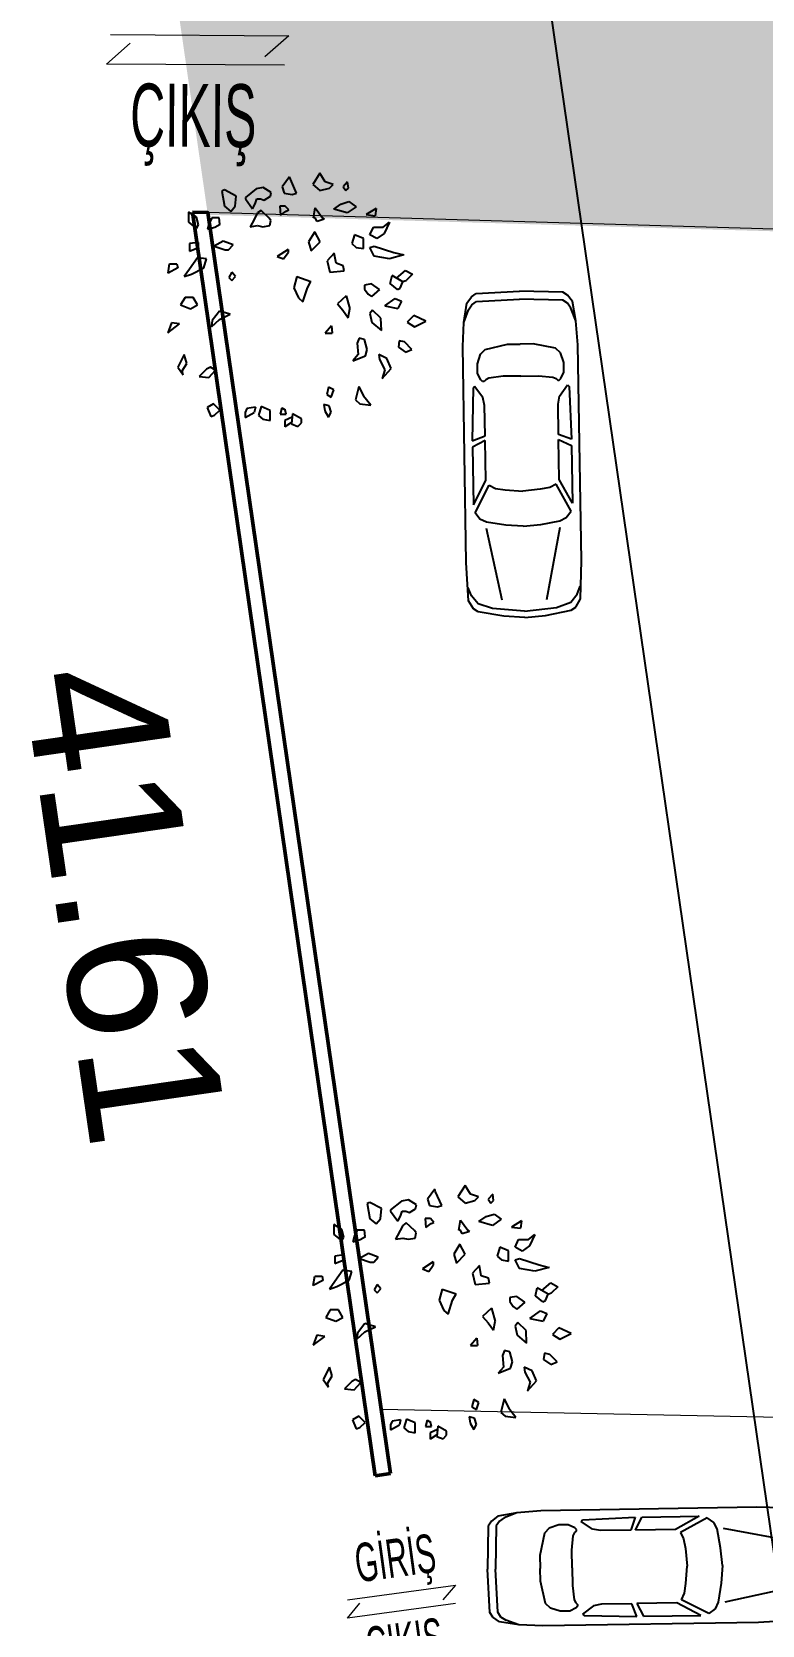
# Model space of a CAD drawing. Header units: centimetres. Extents: x 63871 to 181827, y -95930 to 42199.
# Drawn here: x 144858 to 145811, y 19767 to 21846 of the extents above; entities that cross this region are included whole.
import ezdxf

# ---------------------------------------------------------------- set-up
doc = ezdxf.new("R2010")
doc.units = ezdxf.units.CM
for name, color, linetype, lineweight in [('A-AREA-IDEN', 7, 'Continuous', 9), ('ARA SINIRLAR', 225, 'Continuous', 15), ('ARM_Pen_No__252', 8, 'Continuous', 18), ('OLUK', 222, 'Continuous', 15), ('PARSEL SINIRI', 12, 'Continuous', 50), ('ROL_CEPHE', 1, 'Continuous', 0), ('ÇEKME MESAFESİ', 5, 'Continuous', 25)]:
    doc.layers.add(name, color=color, linetype=linetype, lineweight=lineweight)
doc.layers.add('CAY', color=94, linetype='Continuous')
doc.layers.add('furn', color=7, linetype='Continuous')
doc.styles.add('Arial', font='Arial.ttf', dxfattribs={"height": 250})
doc.styles.get("Standard").update_dxf_attribs({"font": 'Arial.ttf'})

# ---------------------------------------------------------------- blocks, each defined once
blk = doc.blocks.new('02PCAR03')
at = {"color": 0, "linetype": 'ByBlock'}
for p, q in [((-201, 30), (-203, 27)), ((-197, 33), (-201, 30)), ((-196, 30), (-198, 27)), ((-185, 35), (-197, 33)), ((-193, 32), (-196, 30)), ((-185, 35), (-193, 32)), ((-170, 36), (-185, 35)), ((-35, 36), (-170, 36)), ((-145, 29), (-144, 30)), ((-144, 30), (-111, 31)), ((-111, 31), (-114, 23)), ((-111, 23), (-107, 31)), ((-107, 31), (-71, 31)), ((-71, 31), (-86, 23)), ((-66, 30), (-83, 21)), ((-62, 27), (-66, 30)), ((-11, 35), (-35, 36)), ((-14, 33), (-19, 35)), ((-9, 29), (-14, 33)), ((-6, 32), (-11, 35)), ((-4, 29), (-6, 32)), ((-203, 27), (-204, 0)), ((-198, 27), (-199, 0)), ((-168, 22), (-171, 8)), ((-165, 25), (-168, 22)), ((-159, 27), (-165, 25)), ((-153, 27), (-159, 27)), ((-149, 25), (-153, 27)), ((-151, 11), (-150, 20)), ((-150, 20), (-149, 22)), ((-148, 24), (-149, 25)), ((-149, 22), (-148, 23)), ((-148, 23), (-148, 24)), ((-138, 24), (-145, 29)), ((-133, 23), (-138, 24)), ((-114, 23), (-133, 23)), ((-86, 23), (-111, 23)), ((-83, 21), (-81, 17)), ((-60, 23), (-62, 27)), ((-58, 11), (-60, 23)), ((-11, 14), (-56, 23)), ((-6, 20), (-9, 29)), ((-4, 0), (-6, 20)), ((-1, 13), (-4, 29)), ((-151, 0), (-151, 11)), ((-81, 17), (-80, 11)), ((-80, 11), (-79, 0)), ((-57, 0), (-58, 11)), ((0, 0), (-1, 13)), ((-203, -27), (-204, 0)), ((-198, -27), (-199, 0)), ((-171, 8), (-171, 0)), ((-171, -8), (-171, 0)), ((-151, 0), (-151, -11)), ((-80, -11), (-79, 0)), ((-57, 0), (-58, -11)), ((-4, 0), (-6, -20)), ((0, 0), (-1, -13)), ((-168, -22), (-171, -8)), ((-151, -11), (-150, -20)), ((-83, -21), (-81, -17)), ((-81, -17), (-80, -11)), ((-58, -11), (-60, -23)), ((-11, -14), (-56, -23)), ((-1, -13), (-4, -29)), ((-201, -30), (-203, -27)), ((-196, -30), (-198, -27)), ((-165, -25), (-168, -22)), ((-159, -27), (-165, -25)), ((-153, -27), (-159, -27)), ((-149, -25), (-153, -27)), ((-150, -20), (-149, -22)), ((-149, -22), (-148, -23)), ((-148, -24), (-149, -25)), ((-148, -23), (-148, -24)), ((-138, -24), (-145, -29)), ((-145, -29), (-144, -30)), ((-133, -23), (-138, -24)), ((-114, -23), (-133, -23)), ((-111, -31), (-114, -23)), ((-86, -23), (-111, -23)), ((-111, -23), (-107, -31)), ((-71, -31), (-86, -23)), ((-66, -30), (-83, -21)), ((-62, -27), (-66, -30)), ((-60, -23), (-62, -27)), ((-9, -29), (-14, -33)), ((-6, -20), (-9, -29)), ((-4, -29), (-6, -32)), ((-197, -33), (-201, -30)), ((-185, -35), (-197, -33)), ((-193, -32), (-196, -30)), ((-185, -35), (-193, -32)), ((-170, -36), (-185, -35)), ((-35, -36), (-170, -36)), ((-144, -30), (-111, -31)), ((-107, -31), (-71, -31)), ((-11, -35), (-35, -36)), ((-14, -33), (-19, -35)), ((-6, -32), (-11, -35))]:
    blk.add_line(p, q, dxfattribs=at)
blk = doc.blocks.new('A$C5AA32782')
at = {"layer": 'CAY'}
for p, q in [((355.1, 891.8, 0), (328.5, 887.1, 0)), ((385, 873, 0), (355.1, 891.8, 0)), ((452.9, 931.4, 0), (426.3, 893.8, 0)), ((426.3, 893.8, 0), (432.9, 870.3, 0)), ((456.2, 922, 0), (452.9, 931.4, 0)), ((479.5, 870.3, 0), (456.2, 922, 0)), ((566, 945.5, 0), (539.4, 903.2, 0)), ((539.4, 903.2, 0), (566, 879.7, 0)), ((585.9, 912.6, 0), (566, 945.5, 0)), ((615.9, 903.2, 0), (585.9, 912.6, 0)), ((602.6, 889.1, 0), (615.9, 903.2, 0)), ((669.1, 912.6, 0), (652.5, 893.8, 0)), ((652.5, 893.8, 0), (662.4, 879.7, 0)), ((672.4, 889.1, 0), (669.1, 912.6, 0)), ((211.1, 882.5, 0), (201.2, 877.8, 0)), ((201.2, 877.8, 0), (211.1, 821.4, 0)), ((254.4, 859, 0), (211.1, 882.5, 0)), ((251, 821.4, 0), (254.4, 859, 0)), ((328.5, 887.1, 0), (288.5, 854.2, 0)), ((288.5, 854.2, 0), (288.5, 849.5, 0)), ((288.5, 849.5, 0), (315.2, 811.9, 0)), ((325.1, 830.7, 0), (331.8, 849.5, 0)), ((331.8, 849.5, 0), (345.1, 849.5, 0)), ((345.1, 849.5, 0), (358.4, 844.8, 0)), ((358.4, 844.8, 0), (381.7, 858.9, 0)), ((381.7, 858.9, 0), (385, 873, 0)), ((432.9, 870.3, 0), (462.9, 865.6, 0)), ((462.9, 865.6, 0), (479.5, 870.3, 0)), ((566, 879.7, 0), (602.6, 889.1, 0)), ((644.5, 829.4, 0), (674.4, 838.7, 0)), ((662.4, 879.7, 0), (672.4, 889.1, 0)), ((674.4, 838.7, 0), (701, 820, 0)), ((107, 781, 0), (77, 799.8, 0)), ((77, 799.8, 0), (77, 762.2, 0)), ((113.6, 752.8, 0), (107, 781, 0)), ((163.9, 778.9, 0), (152.9, 755.4, 0)), ((191.6, 778.9, 0), (163.9, 778.9, 0)), ((194, 755.2, 0), (191.6, 778.9, 0)), ((211.1, 821.4, 0), (234.4, 802.6, 0)), ((234.4, 802.6, 0), (251, 821.4, 0)), ((333.7, 796.5, 0), (313.8, 759, 0)), ((315.2, 811.9, 0), (325.1, 830.7, 0)), ((347, 805.9, 0), (333.7, 796.5, 0)), ((377, 777.7, 0), (347, 805.9, 0)), ((383.6, 768.3, 0), (377, 777.7, 0)), ((436.8, 821.9, 0), (416.8, 821.9, 0)), ((416.8, 821.9, 0), (420.1, 789, 0)), ((420.1, 789, 0), (440.1, 803.1, 0)), ((450.1, 807.8, 0), (436.8, 821.9, 0)), ((440.1, 803.1, 0), (450.1, 807.8, 0)), ((542.4, 778.7, 0), (549.1, 816.3, 0)), ((549.1, 778.7, 0), (542.4, 778.7, 0)), ((549.1, 816.3, 0), (575.7, 778.7, 0)), ((555.7, 764.6, 0), (549.1, 778.7, 0)), ((582.4, 774, 0), (555.7, 764.6, 0)), ((575.7, 778.7, 0), (582.4, 774, 0)), ((617.8, 810.6, 0), (644.5, 829.4, 0)), ((667.7, 796.5, 0), (617.8, 810.6, 0)), ((701, 820, 0), (667.7, 796.5, 0)), ((776.2, 813.8, 0), (739, 790.4, 0)), ((739, 790.4, 0), (772.2, 785.7, 0)), ((776.2, 813.8, 0), (772.2, 785.7, 0)), ((77, 762.2, 0), (107, 738.7, 0)), ((107, 738.7, 0), (113.6, 752.8, 0)), ((152.9, 755.4, 0), (147.3, 735.9, 0)), ((147.3, 735.9, 0), (175, 743.7, 0)), ((175, 743.7, 0), (194.4, 755.4, 0)), ((313.8, 759, 0), (307.1, 744.9, 0)), ((307.1, 744.9, 0), (333.7, 749.6, 0)), ((333.7, 749.6, 0), (353.7, 744.9, 0)), ((353.7, 744.9, 0), (380.3, 749.6, 0)), ((380.3, 749.6, 0), (383.6, 768.3, 0)), ((547, 726.4, 0), (523.7, 688.8, 0)), ((566.9, 688.8, 0), (547, 726.4, 0)), ((695, 715.3, 0), (685, 682.5, 0)), ((728.2, 701.2, 0), (695, 715.3, 0)), ((752.3, 715.2, 0), (765.6, 743.4, 0)), ((778.9, 701.1, 0), (752.3, 715.2, 0)), ((765.6, 743.4, 0), (802.2, 743.4, 0)), ((805.5, 719.9, 0), (778.9, 701.1, 0)), ((802.2, 743.4, 0), (825.4, 762.2, 0)), ((825.4, 762.2, 0), (805.5, 719.9, 0)), ((113.6, 687.1, 0), (80.3, 682.4, 0)), ((80.3, 682.4, 0), (80.3, 654.2, 0)), ((80.3, 654.2, 0), (113.6, 668.3, 0)), ((113.6, 668.3, 0), (113.6, 687.1, 0)), ((206.1, 691.9, 0), (172.9, 673.1, 0)), ((172.9, 673.1, 0), (212.8, 659, 0)), ((242.7, 677.8, 0), (206.1, 691.9, 0)), ((212.8, 659, 0), (226.1, 659, 0)), ((226.1, 659, 0), (242.7, 677.8, 0)), ((447.5, 660.3, 0), (407.6, 634.6, 0)), ((447.5, 660.3, 0), (447.5, 648.7, 0)), ((523.7, 688.8, 0), (533.7, 655.9, 0)), ((533.7, 655.9, 0), (566.9, 688.8, 0)), ((685, 682.5, 0), (701.6, 668.4, 0)), ((701.6, 668.4, 0), (728.2, 663.7, 0)), ((728.2, 663.7, 0), (728.2, 701.2, 0)), ((752.3, 668.3, 0), (768.9, 673, 0)), ((768.9, 635.4, 0), (752.3, 668.3, 0)), ((768.9, 673, 0), (842.1, 649.5, 0)), ((0.4, 572.3, 0), (5.9, 607.5, 0)), ((5.9, 607.5, 0), (33.6, 607.5, 0)), ((33.6, 607.5, 0), (36.4, 591.8, 0)), ((110.8, 630, 0), (80.9, 587.7, 0)), ((144.1, 625.3, 0), (110.8, 630, 0)), ((134.1, 592.4, 0), (144.1, 625.3, 0)), ((407.6, 634.6, 0), (430.9, 625.3, 0)), ((430.9, 625.3, 0), (447.5, 648.7, 0)), ((619.8, 646.7, 0), (593.2, 618.5, 0)), ((593.2, 618.5, 0), (603.2, 576.2, 0)), ((626.5, 609.1, 0), (619.8, 646.7, 0)), ((653.1, 599.7, 0), (626.5, 609.1, 0)), ((656.4, 580.9, 0), (653.1, 599.7, 0)), ((825.4, 626, 0), (768.9, 635.4, 0)), ((878.7, 640.1, 0), (825.4, 626, 0)), ((842.1, 649.5, 0), (878.7, 640.1, 0)), ((36.4, 591.8, 0), (0.4, 572.3, 0)), ((80.9, 587.7, 0), (60.9, 559.5, 0)), ((60.9, 559.5, 0), (87.6, 568.9, 0)), ((87.6, 568.9, 0), (134.1, 592.4, 0)), ((238.2, 576, 0), (227.1, 556.4, 0)), ((227.1, 556.4, 0), (238.2, 544.7, 0)), ((252.1, 560.3, 0), (238.2, 576, 0)), ((238.2, 544.7, 0), (252.1, 560.3, 0)), ((480.7, 559.5, 0), (469.6, 517.6, 0)), ((480.7, 559.5, 0), (532.8, 541.1, 0)), ((519.5, 517.6, 0), (532.8, 541.1, 0)), ((603.2, 576.2, 0), (656.4, 580.9, 0)), ((827.9, 533.9, 0), (835.1, 563.5, 0)), ((875, 540, 0), (835.1, 563.5, 0)), ((851.7, 554.1, 0), (885, 582.3, 0)), ((865, 516.5, 0), (875, 540, 0)), ((873.9, 540.7, 0), (888.3, 544.7, 0)), ((885, 582.3, 0), (911.6, 568.2, 0)), ((911.6, 568.2, 0), (888.3, 544.7, 0)), ((63.9, 482, 0), (47.2, 453.8, 0)), ((93.8, 482, 0), (63.9, 482, 0)), ((110.4, 453.8, 0), (93.8, 482, 0)), ((469.6, 517.6, 0), (486.2, 480, 0)), ((486.2, 480, 0), (502.9, 465.9, 0)), ((502.9, 465.9, 0), (519.5, 517.6, 0)), ((664, 488.3, 0), (631.4, 457.6, 0)), ((664, 488.3, 0), (678, 438.8, 0)), ((758.9, 532, 0), (732.3, 527.3, 0)), ((732.3, 527.3, 0), (732.3, 513.2, 0)), ((732.3, 513.2, 0), (745.6, 494.4, 0)), ((745.6, 494.4, 0), (758.9, 485, 0)), ((788.5, 511.1, 0), (758.9, 532, 0)), ((788.5, 511.1, 0), (758.9, 485, 0)), ((807.7, 450.2, 0), (846.9, 477.9, 0)), ((855.1, 511.8, 0), (827.9, 533.9, 0)), ((846.9, 477.9, 0), (870.2, 468.5, 0)), ((855.1, 511.8, 0), (865, 516.5, 0)), ((47.2, 453.8, 0), (83.8, 439.7, 0)), ((83.8, 439.7, 0), (110.4, 453.8, 0)), ((192.8, 430.8, 0), (165.1, 395.5, 0)), ((231.6, 419, 0), (192.8, 430.8, 0)), ((192.8, 399.5, 0), (231.6, 419, 0)), ((631.4, 457.6, 0), (651.4, 434.1, 0)), ((651.4, 434.1, 0), (671.4, 405.9, 0)), ((671.4, 405.9, 0), (678, 438.8, 0)), ((762.3, 435, 0), (752.8, 421.6, 0)), ((752.8, 421.6, 0), (759.9, 388.1, 0)), ((793.1, 404.9, 0), (762.3, 435, 0)), ((807.7, 450.2, 0), (856.9, 440.3, 0)), ((870.2, 468.5, 0), (856.9, 440.3, 0)), ((13.3, 387.6, 0), (0, 350, 0)), ((0, 350, 0), (43.2, 382.9, 0)), ((43.2, 382.9, 0), (13.3, 387.6, 0)), ((162.3, 372.1, 0), (192.8, 399.5, 0)), ((165.1, 395.5, 0), (162.3, 372.1, 0)), ((609.3, 376.3, 0), (585.9, 348.8, 0)), ((609.3, 376.3, 0), (612.6, 348.8, 0)), ((759.9, 388.1, 0), (795.4, 358, 0)), ((795.4, 358, 0), (793.1, 404.9, 0)), ((915.7, 415.1, 0), (891.6, 389.5, 0)), ((891.6, 389.5, 0), (918.8, 372.4, 0)), ((961, 393.8, 0), (915.7, 415.1, 0)), ((918.8, 372.4, 0), (961, 393.8, 0)), ((585.9, 348.8, 0), (612.6, 348.8, 0)), ((712.3, 330, 0), (705.7, 311.2, 0)), ((705.7, 311.2, 0), (709, 268.9, 0)), ((732.3, 325.3, 0), (712.3, 330, 0)), ((742.3, 287.7, 0), (732.3, 325.3, 0)), ((862, 320.6, 0), (858.7, 297.1, 0)), ((858.7, 297.1, 0), (885.3, 278.3, 0)), ((882, 315.9, 0), (862, 320.6, 0)), ((908.6, 287.7, 0), (882, 315.9, 0)), ((60.4, 268.9, 0), (37.1, 221.9, 0)), ((70.4, 236, 0), (60.4, 268.9, 0)), ((709, 268.9, 0), (689.1, 245.4, 0)), ((689.1, 245.4, 0), (735.6, 264.2, 0)), ((735.6, 264.2, 0), (742.3, 287.7, 0)), ((815.5, 254.8, 0), (785.5, 268.9, 0)), ((785.5, 268.9, 0), (788.8, 250.1, 0)), ((788.8, 250.1, 0), (808.8, 212.5, 0)), ((788.8, 250.1, 0), (808.8, 212.5, 0)), ((832.1, 217.2, 0), (815.5, 254.8, 0)), ((885.3, 278.3, 0), (908.6, 287.7, 0)), ((37.1, 221.9, 0), (57.1, 193.7, 0)), ((53.7, 207.8, 0), (70.4, 236, 0)), ((57.1, 193.7, 0), (53.7, 207.8, 0)), ((144.4, 214.7, 0), (116.7, 187.3, 0)), ((116.7, 187.3, 0), (152.8, 183.4, 0)), ((158.3, 222.5, 0), (144.4, 214.7, 0)), ((152.8, 183.4, 0), (177.7, 210.8, 0)), ((177.7, 210.8, 0), (158.3, 222.5, 0)), ((798.8, 179.6, 0), (832.1, 217.2, 0)), ((808.8, 212.5, 0), (798.8, 179.6, 0)), ((598.8, 147.3, 0), (591.7, 120.5, 0)), ((591.7, 120.5, 0), (608.3, 110.5, 0)), ((617.8, 137.2, 0), (598.8, 147.3, 0)), ((608.3, 110.5, 0), (617.8, 137.2, 0)), ((711.9, 149.9, 0), (699, 99.8, 0)), ((711.9, 149.9, 0), (729, 113.9, 0)), ((170.2, 85.7, 0), (146.9, 71.6, 0)), ((146.9, 71.6, 0), (160.2, 38.7, 0)), ((193.4, 62.2, 0), (170.2, 85.7, 0)), ((173.5, 43.4, 0), (193.4, 62.2, 0)), ((294.7, 67.6, 0), (288.1, 53.5, 0)), ((325.8, 72.5, 0), (294.7, 67.6, 0)), ((325.8, 72.5, 0), (321.3, 53.5, 0)), ((347.3, 75.1, 0), (337.3, 42.2, 0)), ((380.6, 61, 0), (347.3, 75.1, 0)), ((380.6, 23.4, 0), (380.6, 61, 0)), ((424.6, 70.4, 0), (418.1, 47.4, 0)), ((424.6, 70.4, 0), (437.5, 63.1, 0)), ((440.3, 47.4, 0), (437.5, 63.1, 0)), ((601.4, 77.9, 0), (581.4, 82.6, 0)), ((581.4, 82.6, 0), (584.8, 59.1, 0)), ((608, 54.4, 0), (601.4, 77.9, 0)), ((699, 99.8, 0), (715.7, 85.7, 0)), ((715.7, 85.7, 0), (755.6, 81, 0)), ((755.6, 81, 0), (729, 113.9, 0)), ((160.2, 38.7, 0), (173.5, 43.4, 0)), ((288.1, 53.5, 0), (288.1, 34.7, 0)), ((288.1, 34.7, 0), (321.3, 53.5, 0)), ((337.3, 42.2, 0), (354, 28.1, 0)), ((354, 28.1, 0), (380.6, 23.4, 0)), ((418.1, 47.4, 0), (440.3, 47.4, 0)), ((462.9, 36.2, 0), (435.8, 23.5, 0)), ((435.8, 23.5, 0), (435.8, 0, 0)), ((461.1, 15.9, 0), (435.8, 0, 0)), ((463.9, 47.9, 0), (460.6, 10.4, 0)), ((460.6, 10.4, 0), (483.9, 1, 0)), ((497.2, 29.2, 0), (463.9, 47.9, 0)), ((483.9, 1, 0), (497.2, 15.1, 0)), ((497.2, 15.1, 0), (497.2, 29.2, 0)), ((584.8, 59.1, 0), (598.1, 35.6, 0)), ((598.1, 35.6, 0), (608, 54.4, 0))]:
    blk.add_line(p, q, dxfattribs=at)
blk = doc.blocks.new('yerleşim planı')
at = {"layer": 'ARM_Pen_No__252'}
h = blk.add_hatch(dxfattribs=at)
h.set_pattern_fill('AR-HBONE', color=256, scale=0.51)
h.set_pattern_definition([(45, (-177987.134, -15156.517), (0, 73.27889), [155.448, -51.816]), (135, (-177950.495, -15119.877), (7e-15, 73.27889), [155.448, -51.816])])
h.paths.add_polyline_path([(-11399.7, 5829.4), (-11341.1, 5424.6), (438.6, 5081.3), (456.1, 5480.9)])
at = {"layer": 'A-AREA-IDEN'}
for p, q in [((-11467.9, 5659.7), (-11235.6, 5658.2)), ((-11235.6, 5658.2), (-11266.6, 5630.6)), ((-11473.4, 5621.1), (-11442.4, 5648.7)), ((-11241, 5619.6), (-11473.4, 5621.1)), ((-11159.1, 3617.7), (-11018, 3637)), ((-11018, 3637), (-11034.5, 3617.5)), ((-11159.1, 3593.8), (-11142.7, 3613.3)), ((-11018, 3613.1), (-11159.1, 3593.8))]:
    blk.add_line(p, q, dxfattribs=at)
at = {"layer": 'ARA SINIRLAR'}
for p, q in [((438.7, 5084.2), (-11341, 5427.5)), ((-11115.1, 3866.5), (375.3, 3631.2))]:
    blk.add_line(p, q, dxfattribs=at)
at = {"layer": 'PARSEL SINIRI'}
blk.add_line((-11102.9, 3782.3), (-11122.7, 3779.4), dxfattribs=at)
for points in [[(-11361.3, 5428.1), (-11122.7, 3779.4)], [(-11361.3, 5428.1), (-11341, 5427.5), (-11102.9, 3782.3)]]:
    blk.add_lwpolyline(points, dxfattribs=at)
at = {"layer": 'ÇEKME MESAFESİ'}
blk.add_lwpolyline([(-10271.2, 8561.4), (-11017.9, 6545.7), (-10466.3, 2734.9), (-10398.8, 2675.1), (-6364.3, 2589.3), (-5268.6, 2566.1), (-424.4, 2463.7), (-171.6, 2458.3), (-155.7, 2473.2), (-40.8, 5105.4), (273.3, 12259)], dxfattribs=at)
at = {"layer": 'CAY', "xscale": 0.3501001178103892, "yscale": 0.3501001178103892, "zscale": 0.3501001178103892}
for p in [(-11393.2, 5148.1, 0), (-11203.7, 3827.3, 0)]:
    blk.add_blockref('A$C5AA32782', p, dxfattribs=at)
at = {"layer": 'furn', "linetype": 'Continuous', "xscale": 2.086125961570064, "yscale": 2.086125961570064, "zscale": 2.086125961570064}
for p, rotation in [((-10927.7, 4899.3), 270.9296038315418), ((-10550.9, 3664.5), 0.9296038315417341)]:
    blk.add_blockref('02PCAR03', p, dxfattribs=dict(at, rotation=rotation))
at = {"layer": 'A-AREA-IDEN', "style": 'Arial', "width": 0.55}
for s, height, rotation, p in [('ÇIKIŞ', 82.06, 359.6271, (-11442.6, 5513.8)), ('GİRİŞ', 50.29, 7.7685, (-11145.5, 3640.3)), ('ÇIKIŞ', 50.29, 7.7685, (-11131.1, 3531.4))]:
    blk.add_text(s, height=height, rotation=rotation, dxfattribs=at).set_placement(p)
at = {"layer": 'ROL_CEPHE', "lineweight": 0}
blk.add_text('41.61', height=180, rotation=278.2356, dxfattribs=at).set_placement((-11583.1, 4824.3))

msp = doc.modelspace()

# ---------------------------------------------------------------- block references
at = {"layer": 'OLUK'}
msp.add_blockref('yerleşim planı', (156428.8, 16182.6), dxfattribs=at)

doc.saveas('drawing.dxf')
